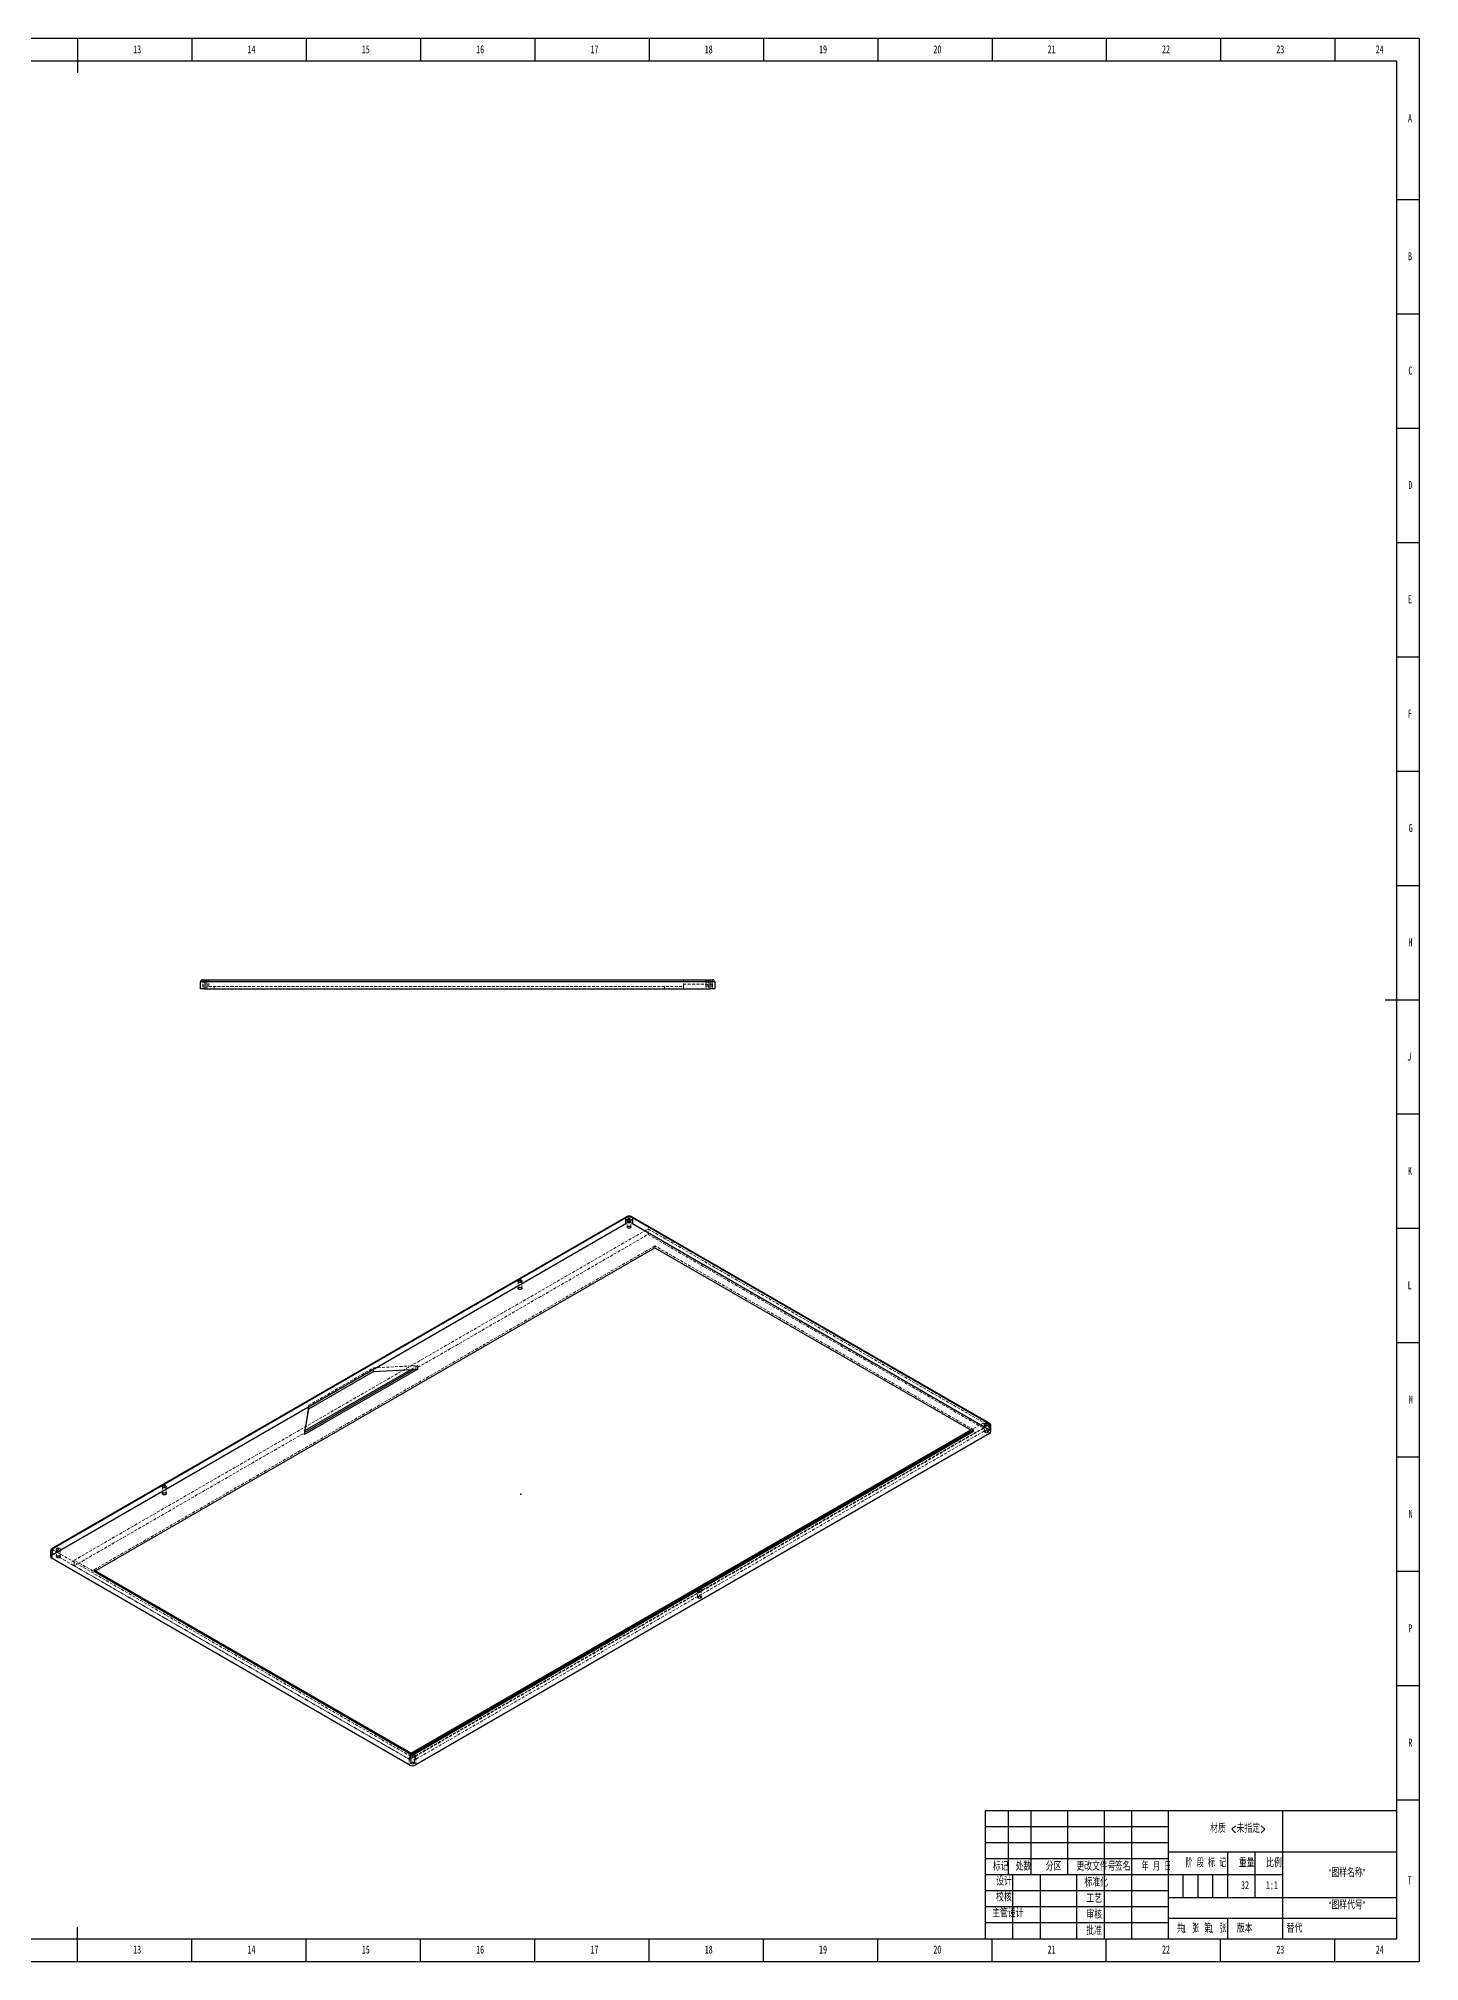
# Model space of a CAD drawing. Header units: millimetres. Extents: x 0 to 1189, y 0 to 841.
# Drawn here: x 585 to 1189, y 0 to 841 of the extents above; entities that cross this region are included whole.
import ezdxf

# ---------------------------------------------------------------- set-up
doc = ezdxf.new("R2010")
doc.units = ezdxf.units.MM
doc.header["$PDSIZE"] = -1
doc.linetypes.add('HIDDEN', pattern=[1.905, 1.27, -0.635])
for name, color, linetype in [('10', 7, 'Continuous'), ('5', 7, 'Continuous'), ('9', 7, 'Continuous'), ('SLD-0', 7, 'Continuous')]:
    doc.layers.add(name, color=color, linetype=linetype)
doc.styles.add('SLDTEXTSTYLE0', font='TXT', dxfattribs={"width": 0.7, "bigfont": 'bigfont'})
doc.styles.add('SLDTEXTSTYLE1', font='TXT', dxfattribs={"width": 0.6, "bigfont": 'bigfont'})
doc.styles.add('SLDTEXTSTYLE2', font='TXT', dxfattribs={"width": 0.614286, "bigfont": 'bigfont'})
doc.styles.add('SLDTEXTSTYLE3', font='TXT', dxfattribs={"width": 0.62, "bigfont": 'bigfont'})
doc.styles.add('SLDTEXTSTYLE5', font='TXT', dxfattribs={"width": 0.7})

msp = doc.modelspace()

# ---------------------------------------------------------------- linework, layer by layer
at = {"color": 7, "linetype": 'Continuous', "lineweight": 25}
for p, q in [((656.731, 429.38), (657.756, 429.38)), ((657.756, 429.38), (657.756, 428.381)), ((657.756, 429.38), (657.981, 429.38)), ((657.981, 429.38), (657.981, 428.38)), ((657.981, 429.38), (878.756, 429.38)), ((878.756, 429.38), (878.756, 428.38)), ((878.756, 429.38), (879.756, 429.38)), ((657.756, 428.381), (655.756, 428.381)), ((655.756, 425.38), (655.756, 428.381)), ((657.756, 425.38), (655.756, 425.38)), ((657.756, 428.381), (657.756, 425.38)), ((657.756, 425.38), (878.756, 425.38)), ((878.756, 428.38), (657.981, 428.38)), ((878.756, 425.38), (878.756, 428.38)), ((880.756, 428.38), (878.756, 428.38)), ((880.756, 425.38), (878.756, 425.38)), ((880.756, 428.38), (880.756, 425.38)), ((841.86, 325.21), (590.837, 180.298)), ((590.837, 177.848), (841.86, 322.761)), ((842.067, 325.668), (591.044, 180.756)), ((841.86, 322.761), (841.86, 325.21)), ((1000.593, 235.547), (844.481, 325.668)), ((844.689, 325.21), (844.689, 322.761)), ((1000.8, 235.089), (844.689, 325.21)), ((844.689, 322.761), (1000.959, 232.548)), ((609.222, 170.501), (854.588, 312.147)), ((854.588, 312.147), (993.888, 231.731)), ((750.841, 258.991), (701.344, 230.417)), ((749.286, 258.909), (701.485, 231.315)), ((747.73, 258.828), (701.627, 232.213)), ((703.112, 241.642), (731.396, 257.971)), ((731.396, 257.971), (750.841, 258.991)), ((701.344, 230.417), (703.112, 241.642)), ((1000.611, 235.536), (1000.593, 235.547)), ((992.721, 232.405), (748.062, 91.167)), ((748.522, 90.901), (993.181, 232.14)), ((993.888, 231.731), (748.522, 90.084)), ((1000.959, 230.915), (749.936, 86.002)), ((1000.959, 232.548), (1000.959, 234.998)), ((1001.545, 231.731), (1001.545, 234.181)), ((590.252, 179.482), (590.252, 177.032)), ((590.837, 180.298), (590.837, 177.848)), ((747.108, 86.002), (590.837, 176.216)), ((748.522, 90.084), (609.222, 170.501)), ((609.929, 170.909), (748.522, 90.901)), ((748.522, 90.084), (748.522, 90.901))]:
    msp.add_line(p, q, dxfattribs=at)
at = {"color": 7, "linetype": 'HIDDEN', "lineweight": 18}
for p, q in [((656.731, 429.38), (656.956, 429.155)), ((656.756, 429.355), (656.756, 425.38)), ((656.756, 429.355), (656.756, 425.38)), ((656.756, 429.355), (656.756, 425.38)), ((656.956, 429.155), (658.556, 429.155)), ((656.956, 429.155), (656.956, 425.38)), ((657.756, 428.381), (657.756, 429.38)), ((657.981, 428.38), (657.981, 429.38)), ((658.556, 429.155), (658.781, 429.38)), ((658.556, 425.38), (658.556, 429.155)), ((658.756, 429.355), (658.756, 425.38)), ((658.756, 429.355), (658.756, 425.38)), ((658.756, 429.355), (658.756, 425.38)), ((659.406, 426.38), (659.406, 429.38)), ((867.006, 426.38), (867.006, 429.38)), ((876.731, 429.38), (876.956, 429.155)), ((876.756, 429.355), (876.756, 425.38)), ((876.756, 429.355), (876.756, 425.38)), ((876.956, 429.155), (878.556, 429.155)), ((876.956, 429.155), (876.956, 425.38)), ((877.731, 429.38), (877.956, 429.155)), ((877.756, 429.355), (877.756, 425.38)), ((877.756, 429.355), (877.756, 425.38)), ((877.956, 429.155), (877.956, 425.38)), ((878.556, 429.155), (878.781, 429.38)), ((878.556, 429.155), (879.556, 429.155)), ((878.556, 425.38), (878.556, 429.155)), ((878.756, 429.38), (878.756, 428.38)), ((878.756, 429.355), (878.756, 425.38)), ((878.756, 429.355), (878.756, 425.38)), ((879.556, 429.155), (879.781, 429.38)), ((879.556, 425.38), (879.556, 429.155)), ((879.756, 429.355), (879.756, 425.38)), ((879.756, 429.355), (879.756, 425.38)), ((655.756, 428.381), (657.756, 428.381)), ((657.756, 425.38), (657.756, 428.381)), ((657.981, 428.38), (878.756, 428.38)), ((659.406, 426.38), (867.006, 426.38)), ((661.756, 425.38), (661.756, 426.38)), ((858.756, 425.38), (858.756, 426.38)), ((867.006, 427.38), (879.506, 427.38)), ((867.006, 425.38), (867.006, 426.38)), ((878.756, 428.38), (880.756, 428.38)), ((878.756, 428.38), (878.756, 425.38)), ((879.506, 427.38), (879.506, 425.38)), ((600.581, 175.514), (851.562, 320.402)), ((794.997, 298.157), (842.567, 325.619)), ((842.474, 324.21), (842.474, 321.128)), ((842.55, 323.976), (842.709, 323.884)), ((843.84, 323.884), (843.999, 323.976)), ((843.982, 325.619), (1000.093, 235.497)), ((844.074, 321.128), (844.074, 324.21)), ((851.562, 320.402), (998.357, 235.659)), ((851.562, 317.952), (851.562, 320.402)), ((854.588, 312.964), (609.222, 171.317)), ((750.841, 259.808), (851.562, 317.952)), ((851.562, 317.952), (998.357, 233.209)), ((854.588, 312.147), (854.588, 312.964)), ((993.888, 232.548), (854.588, 312.964)), ((639.433, 208.352), (794.678, 297.973)), ((794.745, 297.473), (794.745, 294.391)), ((794.82, 297.238), (794.979, 297.147)), ((796.11, 297.147), (796.27, 297.238)), ((796.345, 294.391), (796.345, 297.473)), ((703.112, 243.276), (731.396, 259.604)), ((731.396, 259.604), (750.841, 260.624)), ((731.396, 259.604), (731.396, 257.971)), ((750.841, 260.624), (747.73, 258.828)), ((750.841, 259.808), (749.286, 258.909)), ((750.841, 260.624), (750.841, 259.808)), ((750.841, 258.991), (750.841, 259.808)), ((701.344, 232.05), (703.112, 243.276)), ((703.112, 243.276), (703.112, 241.642)), ((998.357, 235.659), (992.721, 232.405)), ((998.357, 233.209), (998.357, 235.659)), ((600.581, 173.064), (701.344, 231.233)), ((701.627, 232.213), (701.344, 232.05)), ((701.344, 232.05), (701.344, 231.233)), ((701.485, 231.315), (701.344, 231.233)), ((701.344, 230.417), (701.344, 231.233)), ((998.357, 233.209), (747.377, 88.321)), ((750.095, 88.544), (1000.8, 233.273)), ((1000.093, 234.497), (874.9, 162.225)), ((993.181, 232.14), (993.888, 232.548)), ((993.888, 231.731), (993.888, 232.548)), ((998.745, 234.814), (998.745, 231.731)), ((998.82, 234.579), (998.979, 234.487)), ((1000.111, 234.487), (1000.27, 234.579)), ((1000.345, 231.731), (1000.345, 234.814)), ((1000.959, 233.365), (1000.959, 230.915)), ((591.544, 180.706), (639.115, 208.168)), ((639.181, 207.668), (639.181, 204.586)), ((639.256, 207.434), (639.415, 207.342)), ((640.547, 207.342), (640.706, 207.434)), ((640.781, 204.586), (640.781, 207.668)), ((590.837, 176.216), (590.837, 178.665)), ((590.837, 178.665), (746.949, 88.544)), ((747.656, 89.769), (591.544, 179.89)), ((592.866, 180.114), (592.866, 177.032)), ((592.941, 179.88), (593.1, 179.788)), ((594.231, 179.788), (594.391, 179.88)), ((594.466, 177.032), (594.466, 180.114)), ((600.581, 173.064), (600.581, 175.514)), ((747.377, 90.771), (600.581, 175.514)), ((747.377, 88.321), (600.581, 173.064)), ((609.222, 170.501), (609.222, 171.317)), ((609.222, 171.317), (609.929, 170.909)), ((874.582, 162.041), (749.388, 89.769)), ((873.234, 162.357), (873.234, 159.275)), ((873.309, 162.123), (873.468, 162.031)), ((874.599, 162.031), (874.758, 162.123)), ((874.9, 162.225), (874.752, 162.126)), ((874.834, 159.275), (874.834, 162.357)), ((747.108, 88.452), (747.108, 86.002)), ((748.062, 91.167), (747.377, 90.771)), ((747.377, 88.321), (747.377, 90.771)), ((747.722, 89.901), (747.722, 86.819)), ((747.797, 89.667), (747.956, 89.575)), ((749.088, 89.575), (749.247, 89.667)), ((749.322, 86.819), (749.322, 89.901)), ((749.936, 86.002), (749.936, 88.452))]:
    msp.add_line(p, q, dxfattribs=at)
at = {"color": 7, "linetype": 'Continuous'}
for q in [(795.898, 204.48), (795.941, 204.406)]:
    msp.add_line((795.898, 204.382), q, dxfattribs=at)
at = {"color": 7, "linetype": 'HIDDEN', "lineweight": 18, "flags": 128}
for points in [[(842.55, 324.813), (842.882, 324.941), (843.274, 324.986), (843.667, 324.941), (843.999, 324.813), (844.221, 324.621), (844.299, 324.394), (844.221, 324.168), (843.999, 323.976), (843.667, 323.847), (843.274, 323.802), (842.882, 323.847), (842.55, 323.976), (842.327, 324.168), (842.249, 324.394), (842.327, 324.621), (842.55, 324.813)], [(842.709, 324.537), (842.968, 324.637), (843.274, 324.672), (843.581, 324.637), (843.84, 324.537), (844.014, 324.387), (844.074, 324.21), (844.014, 324.034), (843.84, 323.884), (843.581, 323.784), (843.274, 323.749), (842.968, 323.784), (842.709, 323.884), (842.535, 324.034), (842.474, 324.21), (842.535, 324.387), (842.709, 324.537)], [(794.997, 298.157), (795.395, 298.242), (795.818, 298.227), (796.195, 298.114), (796.46, 297.923), (796.568, 297.686), (796.501, 297.444), (796.269, 297.238), (795.914, 297.105), (795.495, 297.066), (795.084, 297.128), (794.753, 297.281), (794.557, 297.499), (794.531, 297.743), (794.678, 297.973)], [(794.979, 297.8), (795.239, 297.9), (795.545, 297.935), (795.851, 297.9), (796.11, 297.8), (796.284, 297.65), (796.345, 297.473), (796.284, 297.296), (796.11, 297.146), (795.851, 297.046), (795.545, 297.011), (795.239, 297.046), (794.979, 297.146), (794.806, 297.296), (794.745, 297.473), (794.806, 297.65), (794.979, 297.8)], [(1000.093, 234.497), (999.685, 234.411), (999.252, 234.43), (998.872, 234.551), (998.612, 234.752), (998.52, 234.997), (998.612, 235.242), (998.872, 235.444), (999.252, 235.564), (999.685, 235.584), (1000.093, 235.497)], [(1000.593, 235.547), (1000.593, 235.547), (1000.486, 235.587), (1000.364, 235.592), (1000.231, 235.561), (1000.093, 235.497)], [(998.979, 235.14), (999.239, 235.24), (999.545, 235.276), (999.851, 235.24), (1000.111, 235.14), (1000.284, 234.99), (1000.345, 234.814), (1000.284, 234.637), (1000.111, 234.487), (999.851, 234.387), (999.545, 234.352), (999.239, 234.387), (998.979, 234.487), (998.806, 234.637), (998.745, 234.814), (998.806, 234.99), (998.979, 235.14)], [(639.433, 208.352), (639.831, 208.437), (640.255, 208.422), (640.632, 208.309), (640.897, 208.118), (641.005, 207.881), (640.938, 207.639), (640.706, 207.433), (640.35, 207.3), (639.931, 207.261), (639.521, 207.323), (639.189, 207.476), (638.993, 207.694), (638.967, 207.938), (639.115, 208.168)], [(639.416, 207.995), (639.675, 208.095), (639.981, 208.13), (640.287, 208.095), (640.547, 207.995), (640.72, 207.845), (640.781, 207.668), (640.72, 207.491), (640.547, 207.342), (640.287, 207.241), (639.981, 207.206), (639.675, 207.241), (639.416, 207.342), (639.242, 207.491), (639.181, 207.668), (639.242, 207.845), (639.416, 207.995)], [(592.941, 180.716), (593.273, 180.845), (593.666, 180.89), (594.058, 180.845), (594.39, 180.716), (594.613, 180.525), (594.691, 180.298), (594.613, 180.072), (594.39, 179.88), (594.058, 179.751), (593.666, 179.706), (593.273, 179.751), (592.941, 179.88), (592.719, 180.072), (592.641, 180.298), (592.719, 180.525), (592.941, 180.716)], [(593.1, 180.441), (593.36, 180.541), (593.666, 180.576), (593.972, 180.541), (594.231, 180.441), (594.405, 180.291), (594.466, 180.114), (594.405, 179.938), (594.231, 179.788), (593.972, 179.688), (593.666, 179.653), (593.36, 179.688), (593.1, 179.788), (592.927, 179.938), (592.866, 180.114), (592.927, 180.291), (593.1, 180.441)], [(874.582, 162.041), (874.184, 161.956), (873.76, 161.971), (873.383, 162.084), (873.118, 162.275), (873.01, 162.512), (873.077, 162.754), (873.309, 162.96), (873.665, 163.093), (874.084, 163.132), (874.494, 163.07), (874.826, 162.917), (875.021, 162.699), (875.048, 162.455), (874.9, 162.225)], [(873.468, 162.684), (873.727, 162.784), (874.034, 162.819), (874.34, 162.784), (874.599, 162.684), (874.773, 162.534), (874.834, 162.357), (874.773, 162.181), (874.599, 162.031), (874.34, 161.931), (874.034, 161.896), (873.727, 161.931), (873.468, 162.031), (873.294, 162.181), (873.234, 162.357), (873.294, 162.534), (873.468, 162.684)], [(747.656, 89.769), (747.507, 90.004), (747.54, 90.254), (747.749, 90.474), (748.098, 90.624), (748.522, 90.677), (748.947, 90.624), (749.295, 90.474), (749.504, 90.254), (749.537, 90.004), (749.388, 89.769)], [(747.956, 90.228), (748.216, 90.328), (748.522, 90.363), (748.828, 90.328), (749.088, 90.228), (749.261, 90.078), (749.322, 89.901), (749.261, 89.725), (749.088, 89.575), (748.828, 89.475), (748.522, 89.439), (748.216, 89.475), (747.956, 89.575), (747.783, 89.725), (747.722, 89.901), (747.783, 90.078), (747.956, 90.228)]]:
    msp.add_lwpolyline(points, dxfattribs=at)
at = {"color": 7, "linetype": 'Continuous', "lineweight": 18, "flags": 128}
for points in [[(842.567, 324.619), (842.351, 324.431), (842.274, 324.21), (842.351, 323.989), (842.567, 323.802), (842.892, 323.677), (843.274, 323.633), (843.657, 323.677), (843.982, 323.802), (844.198, 323.989), (844.274, 324.21), (844.198, 324.431), (843.982, 324.619), (843.657, 324.744), (843.274, 324.788), (842.892, 324.744), (842.567, 324.619)], [(794.838, 297.881), (794.621, 297.694), (794.545, 297.473), (794.621, 297.252), (794.838, 297.065), (795.162, 296.94), (795.545, 296.896), (795.927, 296.94), (796.252, 297.065), (796.469, 297.252), (796.545, 297.473), (796.469, 297.694), (796.252, 297.881), (795.927, 298.006), (795.545, 298.05), (795.162, 298.006), (794.838, 297.881)], [(998.838, 235.222), (998.621, 235.035), (998.545, 234.814), (998.621, 234.593), (998.838, 234.406), (999.162, 234.28), (999.545, 234.236), (999.928, 234.28), (1000.252, 234.406), (1000.469, 234.593), (1000.545, 234.814), (1000.469, 235.035), (1000.252, 235.222), (999.928, 235.347), (999.545, 235.391), (999.162, 235.347), (998.838, 235.222)], [(639.274, 208.076), (639.057, 207.889), (638.981, 207.668), (639.057, 207.447), (639.274, 207.26), (639.599, 207.135), (639.981, 207.091), (640.364, 207.135), (640.688, 207.26), (640.905, 207.447), (640.981, 207.668), (640.905, 207.889), (640.688, 208.076), (640.364, 208.201), (639.981, 208.245), (639.599, 208.201), (639.274, 208.076)], [(592.959, 180.523), (592.742, 180.335), (592.666, 180.114), (592.742, 179.893), (592.959, 179.706), (593.283, 179.581), (593.666, 179.537), (594.048, 179.581), (594.373, 179.706), (594.59, 179.893), (594.666, 180.114), (594.59, 180.335), (594.373, 180.523), (594.048, 180.648), (593.666, 180.692), (593.283, 180.648), (592.959, 180.523)], [(873.326, 162.766), (873.11, 162.578), (873.034, 162.357), (873.11, 162.137), (873.326, 161.949), (873.651, 161.824), (874.034, 161.78), (874.416, 161.824), (874.741, 161.949), (874.957, 162.137), (875.034, 162.357), (874.957, 162.578), (874.741, 162.766), (874.416, 162.891), (874.034, 162.935), (873.651, 162.891), (873.326, 162.766)], [(747.815, 90.309), (747.598, 90.122), (747.522, 89.901), (747.598, 89.68), (747.815, 89.493), (748.139, 89.368), (748.522, 89.324), (748.905, 89.368), (749.229, 89.493), (749.446, 89.68), (749.522, 89.901), (749.446, 90.122), (749.229, 90.309), (748.905, 90.435), (748.522, 90.479), (748.139, 90.435), (747.815, 90.309)]]:
    msp.add_lwpolyline(points, dxfattribs=at)
at = {"color": 7, "linetype": 'Continuous', "lineweight": 25, "flags": 128}
for points in [[(842.709, 321.455), (842.968, 321.555), (843.274, 321.59), (843.581, 321.555), (843.84, 321.455), (844.014, 321.305), (844.074, 321.128), (844.014, 320.951), (843.84, 320.801), (843.581, 320.701), (843.274, 320.666), (842.968, 320.701), (842.709, 320.801), (842.535, 320.951), (842.474, 321.128), (842.535, 321.305), (842.709, 321.455)], [(794.979, 294.717), (795.239, 294.817), (795.545, 294.852), (795.851, 294.817), (796.11, 294.717), (796.284, 294.567), (796.345, 294.391), (796.284, 294.214), (796.11, 294.064), (795.851, 293.964), (795.545, 293.929), (795.239, 293.964), (794.979, 294.064), (794.806, 294.214), (794.745, 294.391), (794.806, 294.567), (794.979, 294.717)], [(998.979, 232.058), (999.239, 232.158), (999.545, 232.193), (999.851, 232.158), (1000.111, 232.058), (1000.284, 231.908), (1000.345, 231.731), (1000.284, 231.555), (1000.111, 231.405), (999.851, 231.305), (999.545, 231.269), (999.239, 231.305), (998.979, 231.405), (998.806, 231.555), (998.745, 231.731), (998.806, 231.908), (998.979, 232.058)], [(639.416, 204.912), (639.675, 205.012), (639.981, 205.048), (640.287, 205.012), (640.547, 204.912), (640.72, 204.762), (640.781, 204.586), (640.72, 204.409), (640.547, 204.259), (640.287, 204.159), (639.981, 204.124), (639.675, 204.159), (639.416, 204.259), (639.242, 204.409), (639.181, 204.586), (639.242, 204.762), (639.416, 204.912)], [(593.1, 177.358), (593.36, 177.459), (593.666, 177.494), (593.972, 177.459), (594.231, 177.358), (594.405, 177.209), (594.466, 177.032), (594.405, 176.855), (594.231, 176.705), (593.972, 176.605), (593.666, 176.57), (593.36, 176.605), (593.1, 176.705), (592.927, 176.855), (592.866, 177.032), (592.927, 177.209), (593.1, 177.358)], [(873.468, 159.602), (873.727, 159.702), (874.034, 159.737), (874.34, 159.702), (874.599, 159.602), (874.773, 159.452), (874.834, 159.275), (874.773, 159.098), (874.599, 158.948), (874.34, 158.848), (874.034, 158.813), (873.727, 158.848), (873.468, 158.948), (873.294, 159.098), (873.234, 159.275), (873.294, 159.452), (873.468, 159.602)], [(747.956, 87.145), (748.216, 87.245), (748.522, 87.281), (748.828, 87.245), (749.088, 87.145), (749.261, 86.996), (749.322, 86.819), (749.261, 86.642), (749.088, 86.492), (748.828, 86.392), (748.522, 86.357), (748.216, 86.392), (747.956, 86.492), (747.783, 86.642), (747.722, 86.819), (747.783, 86.996), (747.956, 87.145)]]:
    msp.add_lwpolyline(points, dxfattribs=at)
at = {"color": 7, "linetype": 'Continuous', "lineweight": 25}
for centre, radius, start, end in [((656.756, 428.381), 1, 91.432544, 180), ((879.756, 428.38), 1, 0, 90), ((842.361, 325.26), 0.503, 125.698039, 185.620379), ((843.274, 322.481), 3.074, 62.609672, 117.390328), ((843.274, 320.031), 3.074, 62.609672, 117.390328), ((844.188, 325.26), 0.503, 354.380094, 54.296536), ((1000.291, 235.137), 0.511, 354.64631, 51.298961), ((1000.454, 235.046), 0.508, 354.576971, 52.955514), ((1000.544, 234.081), 1.006, 5.694799, 65.625342), ((1000.649, 231.731), 0.873, 290.783421, 69.216579), ((591.252, 179.382), 1.006, 114.374658, 174.305201), ((591.147, 177.032), 0.873, 110.783421, 249.216579), ((591.327, 180.352), 0.493, 125.013333, 186.298848), ((748.522, 88.732), 3.074, 242.609672, 297.390328)]:
    msp.add_arc(centre, radius, start, end, dxfattribs=at)
at = {"color": 7, "linetype": 'HIDDEN', "lineweight": 18}
for centre, radius, start, end in [((656.756, 428.38), 1, 90, 180), ((842.274, 325.21), 0.503, 54.381827, 114.313952), ((843.274, 324.254), 1.537, 62.609672, 117.390328), ((844.272, 325.237), 0.479, 64.04613, 127.253137), ((999.71, 234.437), 1.128, 60.258304, 70.163861), ((1000.544, 235.023), 0.479, 63.292471, 124.90476), ((999.71, 235.558), 1.128, 289.836139, 299.741696), ((999.265, 233.203), 1.537, 2.605478, 57.394522), ((1000.111, 234.997), 0.448, 290.783421, 69.216579), ((999.419, 233.293), 1.542, 2.671345, 56.501503), ((1000.544, 234.281), 1.006, 294.374658, 354.305201), ((591.252, 179.581), 1.006, 185.694799, 245.625342), ((592.373, 178.595), 1.537, 122.605478, 177.394522), ((591.251, 180.297), 0.503, 54.382423, 114.307119), ((591.699, 180.298), 0.437, 110.783421, 249.216579), ((748.484, 88.474), 1.537, 122.605478, 177.394522), ((748.649, 88.38), 1.542, 123.498497, 177.328655), ((748.522, 91.182), 3.074, 242.609672, 297.390328), ((748.198, 90.371), 0.811, 228.012697, 240.358143), ((748.522, 91.065), 1.575, 242.609672, 297.390328), ((748.846, 90.371), 0.811, 299.641857, 311.987303), ((748.396, 88.38), 1.542, 2.671345, 56.501503), ((748.56, 88.474), 1.537, 2.605478, 57.394522)]:
    msp.add_arc(centre, radius, start, end, dxfattribs=at)
at = {"color": 7, "linetype": 'Continuous', "lineweight": 25}
for points in [[(657.981, 428.38), (657.906, 428.38), (657.831, 428.381), (657.756, 428.381)], [(1000.959, 234.998), (1000.906, 235.028), (1000.853, 235.059), (1000.8, 235.089)]]:
    msp.add_open_spline(points, degree=3, dxfattribs=at)
at = {"color": 7, "linetype": 'HIDDEN', "lineweight": 18}
for points in [[(657.756, 428.381), (657.831, 428.381), (657.906, 428.38), (657.981, 428.38)], [(794.678, 297.973), (794.76, 298.047), (794.868, 298.11), (794.997, 298.157)], [(1000.8, 233.273), (1000.853, 233.303), (1000.906, 233.334), (1000.959, 233.365)], [(639.115, 208.168), (639.196, 208.242), (639.305, 208.305), (639.433, 208.352)], [(746.949, 88.544), (747.002, 88.513), (747.055, 88.483), (747.108, 88.452)], [(749.936, 88.452), (749.989, 88.483), (750.042, 88.513), (750.095, 88.544)]]:
    msp.add_open_spline(points, degree=3, dxfattribs=at)
at = {"color": 7, "linetype": 'Continuous', "lineweight": 25}
for points, knots in [([(844.481, 325.668), (844.355, 325.731), (844.03, 325.892), (843.411, 325.995), (842.688, 325.95), (842.272, 325.761), (842.067, 325.668)], [0, 0, 0, 0, 0.17265281, 0.44491788, 0.72749914, 1, 1, 1, 1]), ([(1000.753, 235.441), (1000.715, 235.461), (1000.668, 235.486), (1000.616, 235.521), (1000.605, 235.528)], [0, 0, 0, 0, 0.7886041, 1, 1, 1, 1]), ([(1001.536, 234.18), (1001.521, 234.348), (1001.491, 234.681), (1001.203, 235.138), (1000.91, 235.344), (1000.752, 235.455)], [0, 0, 0, 0, 0.3182304, 0.6313732, 1, 1, 1, 1]), ([(591.044, 180.756), (590.917, 180.671), (590.635, 180.482), (590.358, 180.057), (590.223, 179.683), (590.257, 179.498), (590.26, 179.483)], [0, 0, 0, 0, 0.2904107, 0.6417393, 0.9706953, 1, 1, 1, 1])]:
    msp.add_open_spline(points, degree=3, knots=knots, dxfattribs=at)
at = {"color": 7, "linetype": 'Continuous'}
for p in [(843.274, 324.394), (795.545, 297.657), (999.545, 234.997), (639.981, 207.852), (795.898, 204.382), (593.666, 180.298), (874.034, 162.541), (748.522, 90.085)]:
    msp.add_point(p, dxfattribs=at)
at = {"layer": '5', "color": 7}
for p, q in [((1189, 841), (0, 841)), ((1189, 0), (1189, 841)), ((999, 59), (1079, 59)), ((999, 52), (1079, 52)), ((1085.5, 38), (1085.5, 28)), ((1092, 38), (1092, 28)), ((1098.5, 38), (1098.5, 28)), ((0, 0), (1189, 0))]:
    msp.add_line(p, q, dxfattribs=at)
at = {"layer": '5', "lineweight": 25}
for p, q in [((602, 841), (602, 826)), ((1189, 420.5), (1174, 420.5)), ((1105, 18.982), (1105, 10)), ((602, 0), (602, 15))]:
    msp.add_line(p, q, dxfattribs=at)
at = {"layer": '5'}
for p, q in [((652, 841), (652, 831.05)), ((702, 841), (702, 831.05)), ((752, 841), (752, 831.05)), ((802, 841), (802, 831.05)), ((852, 841), (852, 831.05)), ((902, 841), (902, 831.05)), ((952, 841), (952, 831.05)), ((1002, 841), (1002, 831.05)), ((1052, 841), (1052, 831.05)), ((1102, 841), (1102, 831.05)), ((1152, 841), (1152, 831.05)), ((1189, 770.5), (1179, 770.5)), ((1189, 720.5), (1179, 720.5)), ((1189, 670.5), (1179, 670.5)), ((1189, 620.5), (1179, 620.5)), ((1189, 570.5), (1179, 570.5)), ((1189, 520.5), (1179, 520.5)), ((1189, 470.5), (1179, 470.5)), ((1189, 370.5), (1179, 370.5)), ((1189, 320.5), (1179, 320.5)), ((1189, 270.5), (1179, 270.5)), ((1189, 220.5), (1179, 220.5)), ((1189, 170.5), (1179, 170.5)), ((1189, 120.5), (1179, 120.5)), ((1189, 70.5), (1179, 70.5)), ((652, 0), (652, 10)), ((702, 0), (702, 10)), ((752, 0), (752, 10)), ((802, 0), (802, 10)), ((852, 0), (852, 10)), ((902, 0), (902, 10)), ((952, 0), (952, 10)), ((1002, 0), (1002, 10)), ((1052, 0), (1052, 10)), ((1102, 0), (1102, 10)), ((1152, 0), (1152, 10))]:
    msp.add_line(p, q, dxfattribs=at)
at = {"layer": '5', "color": 7, "lineweight": 25}
for p, q in [((1179, 831.05), (25, 831.05)), ((1179, 10), (1179, 831.05)), ((999, 66), (1179, 66)), ((999, 66), (999, 10)), ((1009, 66), (1009, 38)), ((1019, 66), (1019, 38)), ((1035, 66), (1035, 38)), ((1051, 66), (1051, 10)), ((1063, 66), (1063, 10)), ((1079, 66), (1079, 10)), ((1129, 66), (1129, 38)), ((999, 45), (1079, 45)), ((1079, 48), (1179, 48)), ((1105, 48), (1105, 28)), ((1117, 48), (1117, 28)), ((999, 38), (1129, 38)), ((1011, 38), (1011, 10)), ((1023, 38), (1023, 10)), ((1039, 38), (1039, 10)), ((1129, 38), (1129, 10)), ((999, 31), (1079, 31)), ((1079, 28), (1179, 28)), ((999, 24), (1079, 24)), ((999, 17), (1079, 17)), ((1079.006, 18.982), (1179, 18.982)), ((0, 10), (1179, 10))]:
    msp.add_line(p, q, dxfattribs=at)

# ---------------------------------------------------------------- texts
at = {"layer": '10', "char_height": 3.5}
for s, insert, attachment_point, style in [('13', (628.089, 838.005), 2, 'SLDTEXTSTYLE5'), ('14', (678.089, 838.005), 2, 'SLDTEXTSTYLE5'), ('15', (728.089, 838.005), 2, 'SLDTEXTSTYLE5'), ('16', (778.091, 838.005), 2, 'SLDTEXTSTYLE5'), ('17', (828.091, 838.005), 2, 'SLDTEXTSTYLE5'), ('18', (878.091, 838.005), 2, 'SLDTEXTSTYLE5'), ('19', (928.091, 838.005), 2, 'SLDTEXTSTYLE5'), ('20', (978.089, 838.005), 2, 'SLDTEXTSTYLE5'), ('21', (1028.089, 838.005), 2, 'SLDTEXTSTYLE5'), ('22', (1078.089, 838.005), 2, 'SLDTEXTSTYLE5'), ('23', (1128.089, 838.005), 2, 'SLDTEXTSTYLE5'), ('24', (1171.589, 838.005), 2, 'SLDTEXTSTYLE5'), ('A', (1184.82, 807.755), 2, 'SLDTEXTSTYLE5'), ('B', (1184.82, 747.505), 2, 'SLDTEXTSTYLE5'), ('C', (1184.982, 697.505), 2, 'SLDTEXTSTYLE5'), ('D', (1184.984, 647.505), 2, 'SLDTEXTSTYLE5'), ('E', (1184.818, 597.505), 2, 'SLDTEXTSTYLE5'), ('F', (1184.779, 547.505), 2, 'SLDTEXTSTYLE5'), ('G', (1185.094, 497.505), 2, 'SLDTEXTSTYLE5'), ('H', (1184.984, 447.505), 2, 'SLDTEXTSTYLE5'), ('J', (1184.515, 397.505), 2, 'SLDTEXTSTYLE5'), ('K', (1184.82, 347.505), 2, 'SLDTEXTSTYLE5'), ('L', (1184.681, 297.505), 2, 'SLDTEXTSTYLE5'), ('M', (1185.207, 247.505), 2, 'SLDTEXTSTYLE5'), ('N', (1185.103, 197.505), 2, 'SLDTEXTSTYLE5'), ('P', (1184.944, 147.505), 2, 'SLDTEXTSTYLE5'), ('R', (1184.984, 97.505), 2, 'SLDTEXTSTYLE5'), ('\\M+18DDE质 <\\M+196A2\\M+18E77\\M+192E8>', (1109.585, 59.858), 2, 'SLDTEXTSTYLE0'), ('32', (1112.664, 35.158), 2, 'SLDTEXTSTYLE5'), ('\\M+18167图样\\M+196BC\\M+18FCC\\M+18168', (1157.279, 40.511), 2, 'SLDTEXTSTYLE0'), ('T', (1184.656, 37.326), 2, 'SLDTEXTSTYLE5'), ('\\M+18D5A\\M+18A6A', (1007.176, 29.857), 2, 'SLDTEXTSTYLE0'), ('\\M+18167图样\\M+191E3\\M+18D86\\M+18168', (1157.281, 26.366), 2, 'SLDTEXTSTYLE0'), ('\\M+18EE5\\M+18AC7设计', (1008.926, 22.83), 2, 'SLDTEXTSTYLE0'), ('1', (1085.11, 16.188), 1, 'SLDTEXTSTYLE5'), ('1', (1097.135, 16.188), 1, 'SLDTEXTSTYLE5'), ('13', (628.089, 7.005), 2, 'SLDTEXTSTYLE5'), ('14', (678.089, 7.005), 2, 'SLDTEXTSTYLE5'), ('15', (728.089, 7.005), 2, 'SLDTEXTSTYLE5'), ('16', (778.091, 7.005), 2, 'SLDTEXTSTYLE5'), ('17', (828.091, 7.005), 2, 'SLDTEXTSTYLE5'), ('18', (878.091, 7.005), 2, 'SLDTEXTSTYLE5'), ('19', (928.091, 7.005), 2, 'SLDTEXTSTYLE5'), ('20', (978.089, 7.005), 2, 'SLDTEXTSTYLE5'), ('21', (1028.089, 7.005), 2, 'SLDTEXTSTYLE5'), ('22', (1078.089, 7.005), 2, 'SLDTEXTSTYLE5'), ('23', (1128.089, 7.005), 2, 'SLDTEXTSTYLE5'), ('24', (1171.589, 7.005), 2, 'SLDTEXTSTYLE5')]:
    msp.add_mtext(s, dxfattribs=dict(at, insert=insert, attachment_point=attachment_point, style=style))
at = {"layer": '10', "color": 7, "insert": (1112.526, 16.188), "char_height": 3.5, "attachment_point": 2, "style": 'SLDTEXTSTYLE0'}
msp.add_mtext('\\M+194C5\\M+1967B', dxfattribs=at)
at = {"layer": '9', "color": 7, "char_height": 3.5, "attachment_point": 2}
for s, insert, style in [('标记', (1005.821, 43.306), 'SLDTEXTSTYLE0'), ('处\\M+19094', (1015.759, 43.306), 'SLDTEXTSTYLE0'), ('\\M+195AA\\M+18BE6', (1028.916, 43.306), 'SLDTEXTSTYLE0'), ('\\M+18D58\\M+189FC\\M+195B6\\M+18C8F\\M+18D86', (1047.473, 43.306), 'SLDTEXTSTYLE0'), ('签\\M+196BC', (1059.145, 43.306), 'SLDTEXTSTYLE0'), ('\\M+1944E \\M+18C8E \\M+193FA', (1073.909, 43.306), 'SLDTEXTSTYLE3'), ('阶 \\M+19269 标 记', (1095.536, 44.81), 'SLDTEXTSTYLE2'), ('\\M+18F64\\M+197CA', (1113.402, 44.81), 'SLDTEXTSTYLE0'), ('\\M+194E4\\M+197E1', (1125.295, 44.81), 'SLDTEXTSTYLE0'), ('设计', (1007.228, 36.767), 'SLDTEXTSTYLE0'), ('标\\M+18F79\\M+189BB', (1047.567, 36.358), 'SLDTEXTSTYLE0'), ('\\M+18D48艺', (1046.681, 29.23), 'SLDTEXTSTYLE0'), ('审\\M+18A6A', (1046.68, 22.249), 'SLDTEXTSTYLE0'), ('\\M+194E1\\M+18F79', (1046.662, 15.216), 'SLDTEXTSTYLE0'), ('\\M+18BA4  张', (1087.69, 16.188), 'SLDTEXTSTYLE1'), ('\\M+191E6  张', (1099.675, 16.188), 'SLDTEXTSTYLE1')]:
    msp.add_mtext(s, dxfattribs=dict(at, insert=insert, style=style))
at = {"layer": 'SLD-0', "char_height": 3.5}
for s, insert, attachment_point, style in [('1:1', (1124.437, 35.158), 2, 'SLDTEXTSTYLE5'), ('\\M+191D6\\M+191E3', (1130.851, 16.188), 1, 'SLDTEXTSTYLE0')]:
    msp.add_mtext(s, dxfattribs=dict(at, insert=insert, attachment_point=attachment_point, style=style))

doc.saveas('drawing.dxf')
